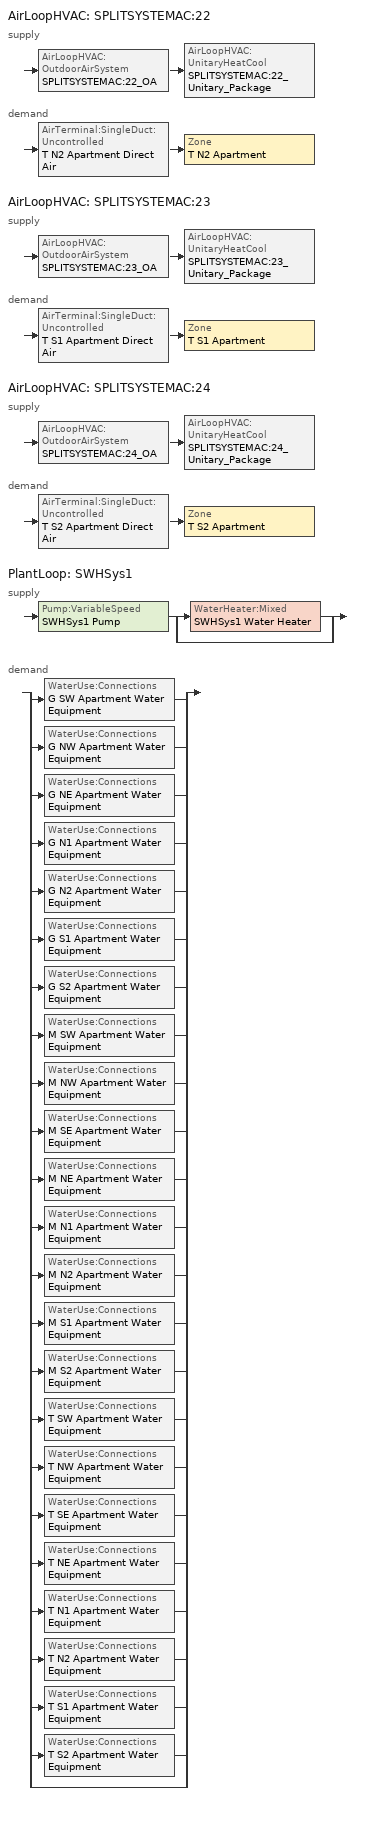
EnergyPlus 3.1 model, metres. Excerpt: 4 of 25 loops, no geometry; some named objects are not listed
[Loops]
AirLoopHVAC 'SPLITSYSTEMAC:22'
 supply: AirLoopHVAC:OutdoorAirSystem 'SPLITSYSTEMAC:22_OA' > AirLoopHVAC:UnitaryHeatCool 'SPLITSYSTEMAC:22_Unitary_Package'
 demand: AirTerminal:SingleDuct:Uncontrolled 'T N2 Apartment Direct Air' > Zone 'T N2 Apartment'
AirLoopHVAC 'SPLITSYSTEMAC:23'
 supply: AirLoopHVAC:OutdoorAirSystem 'SPLITSYSTEMAC:23_OA' > AirLoopHVAC:UnitaryHeatCool 'SPLITSYSTEMAC:23_Unitary_Package'
 demand: AirTerminal:SingleDuct:Uncontrolled 'T S1 Apartment Direct Air' > Zone 'T S1 Apartment'
AirLoopHVAC 'SPLITSYSTEMAC:24'
 supply: AirLoopHVAC:OutdoorAirSystem 'SPLITSYSTEMAC:24_OA' > AirLoopHVAC:UnitaryHeatCool 'SPLITSYSTEMAC:24_Unitary_Package'
 demand: AirTerminal:SingleDuct:Uncontrolled 'T S2 Apartment Direct Air' > Zone 'T S2 Apartment'
PlantLoop 'SWHSys1'
 supply: Pump:VariableSpeed 'SWHSys1 Pump' > split
  | WaterHeater:Mixed 'SWHSys1 Water Heater'
  | bypass
 demand: split
  | WaterUse:Connections 'G SW Apartment Water Equipment'
  | WaterUse:Connections 'G NW Apartment Water Equipment'
  | WaterUse:Connections 'G NE Apartment Water Equipment'
  | WaterUse:Connections 'G N1 Apartment Water Equipment'
  | WaterUse:Connections 'G N2 Apartment Water Equipment'
  | WaterUse:Connections 'G S1 Apartment Water Equipment'
  | WaterUse:Connections 'G S2 Apartment Water Equipment'
  | WaterUse:Connections 'M SW Apartment Water Equipment'
  | WaterUse:Connections 'M NW Apartment Water Equipment'
  | WaterUse:Connections 'M SE Apartment Water Equipment'
  | WaterUse:Connections 'M NE Apartment Water Equipment'
  | WaterUse:Connections 'M N1 Apartment Water Equipment'
  | WaterUse:Connections 'M N2 Apartment Water Equipment'
  | WaterUse:Connections 'M S1 Apartment Water Equipment'
  | WaterUse:Connections 'M S2 Apartment Water Equipment'
  | WaterUse:Connections 'T SW Apartment Water Equipment'
  | WaterUse:Connections 'T NW Apartment Water Equipment'
  | WaterUse:Connections 'T SE Apartment Water Equipment'
  | WaterUse:Connections 'T NE Apartment Water Equipment'
  | WaterUse:Connections 'T N1 Apartment Water Equipment'
  | WaterUse:Connections 'T N2 Apartment Water Equipment'
  | WaterUse:Connections 'T S1 Apartment Water Equipment'
  | WaterUse:Connections 'T S2 Apartment Water Equipment'
  | bypass
[ComponentCost:LineItem]
Name | Line Item Type | Item | Cost per Each | Quantity | Cost per Unit of Output Capacity
Infiltration:T N2 Apartment | General | T N2 Apartment | 1 | 0.0324
People:T N2 Apartment | General | T N2 Apartment | 1 | 2.5
LIGHTING EQUIP:T N2 Apartment | Lights | T N2 Apartment |  |  | 1
ElectricEquipment:T N2 Apartment:PlugMisc | General | T N2 Apartment | 1 | 0.4748
Infiltration:T S1 Apartment | General | T S1 Apartment | 1 | 0.0108
People:T S1 Apartment | General | T S1 Apartment | 1 | 2.5
LIGHTING EQUIP:T S1 Apartment | Lights | T S1 Apartment |  |  | 1
ElectricEquipment:T S1 Apartment:PlugMisc | General | T S1 Apartment | 1 | 0.4748
Infiltration:T S2 Apartment | General | T S2 Apartment | 1 | 0.0108
People:T S2 Apartment | General | T S2 Apartment | 1 | 2.5
LIGHTING EQUIP:T S2 Apartment | Lights | T S2 Apartment |  |  | 1
ElectricEquipment:T S2 Apartment:PlugMisc | General | T S2 Apartment | 1 | 0.4748
[Sizing:Zone] Zone Cooling Design Supply Air Temperature {C}=14; Zone Heating Design Supply Air Temperature {C}=40; Zone Cooling Design Supply Air Humidity Ratio {kg-H20/kg-air}=0.0085; Zone Heating Design Supply Air Humidity Ratio {kg-H20/kg-air}=0.008; Outdoor Air Method=Flow/Zone; Outside Air Flow per Zone Floor Area {(m3/s)/m2}=0; Outside Air Flow per Zone {m3/s}=0.110625; Cooling Design Air Flow Method {Flow/Zone | DesignDay | DesignDayWithLimit}=DesignDayWithLimit; Cooling Minimum Air Flow=0; Cooling Minimum Air Flow Fraction=0; Heating Design Air Flow Method {Flow/Zone | DesignDay}=DesignDay; Heating Design Air Flow Rate=0
T N2 Apartment; T S1 Apartment; T S2 Apartment
[ZoneControl:Thermostat] Control Type Schedule=Dual Zone Control Type Sched
Name | Zone | Control 1
T N2 Apartment Thermostat | T N2 Apartment | T N2 Apartment DualSPSched
T S1 Apartment Thermostat | T S1 Apartment | T S1 Apartment DualSPSched
T S2 Apartment Thermostat | T S2 Apartment | T S2 Apartment DualSPSched
[ThermostatSetpoint:DualSetpoint] Heating Setpoint Temperature Schedule=APT_HTGSETP_SCH; Cooling Setpoint Temperature Schedule=APT_CLGSETP_SCH
T N2 Apartment DualSPSched; T S1 Apartment DualSPSched; T S2 Apartment DualSPSched
[Zone equipment]
T N2 Apartment: T N2 Apartment Direct Air
T S1 Apartment: T S1 Apartment Direct Air
T S2 Apartment: T S2 Apartment Direct Air
[AirTerminal:SingleDuct:Uncontrolled] Availability Schedule=ALWAYS_ON; Maximum Air Flow Rate {m3/s}=AUTOSIZE
T N2 Apartment Direct Air; T S1 Apartment Direct Air; T S2 Apartment Direct Air
[SetpointManager:SingleZone:Reheat] Control Variable=Temperature; Minimum Supply Air Temperature C=10; Maximum Supply Air Temperature C=50
Name | Control Zone | Setpoint Node or NodeList
SupAirTemp MngrT N2 Apartment | T N2 Apartment | SPLITSYSTEMAC:22 Supply Equipment Outlet Node
SupAirTemp MngrT S1 Apartment | T S1 Apartment | SPLITSYSTEMAC:23 Supply Equipment Outlet Node
SupAirTemp MngrT S2 Apartment | T S2 Apartment | SPLITSYSTEMAC:24 Supply Equipment Outlet Node
[WaterUse:Connections]
Name | Water Use Equipment 1
G SW Apartment Water Equipment | G SW Apartment Water Equipment
G NW Apartment Water Equipment | G NW Apartment Water Equipment
G NE Apartment Water Equipment | G NE Apartment Water Equipment
G N1 Apartment Water Equipment | G N1 Apartment Water Equipment
G N2 Apartment Water Equipment | G N2 Apartment Water Equipment
G S1 Apartment Water Equipment | G S1 Apartment Water Equipment
G S2 Apartment Water Equipment | G S2 Apartment Water Equipment
M SW Apartment Water Equipment | M SW Apartment Water Equipment
M NW Apartment Water Equipment | M NW Apartment Water Equipment
M SE Apartment Water Equipment | M SE Apartment Water Equipment
M NE Apartment Water Equipment | M NE Apartment Water Equipment
M N1 Apartment Water Equipment | M N1 Apartment Water Equipment
M N2 Apartment Water Equipment | M N2 Apartment Water Equipment
M S1 Apartment Water Equipment | M S1 Apartment Water Equipment
M S2 Apartment Water Equipment | M S2 Apartment Water Equipment
T SW Apartment Water Equipment | T SW Apartment Water Equipment
T NW Apartment Water Equipment | T NW Apartment Water Equipment
T SE Apartment Water Equipment | T SE Apartment Water Equipment
T NE Apartment Water Equipment | T NE Apartment Water Equipment
T N1 Apartment Water Equipment | T N1 Apartment Water Equipment
T N2 Apartment Water Equipment | T N2 Apartment Water Equipment
T S1 Apartment Water Equipment | T S1 Apartment Water Equipment
T S2 Apartment Water Equipment | T S2 Apartment Water Equipment
[WaterUse:Equipment] Peak Flow Rate {m3/s}=3.65833e-06; Flow Rate Fraction Schedule=APT_DHW_SCH
Name | Target Temperature Schedule | Hot Water Supply Temperature Schedule Name  {C} | Zone | Sensible Fraction Schedule | Latent Fraction Schedule
G SW Apartment Water Equipment | G SW Apartment Water Equipment Temp Sched | G SW Apartment Water Equipment Hot Supply Temp Sched | G SW Apartment | G SW Apartment Water Equipment Sensible fract sched | G SW Apartment Water Equipment Latent fract sched
G NW Apartment Water Equipment | G NW Apartment Water Equipment Temp Sched | G NW Apartment Water Equipment Hot Supply Temp Sched | G NW Apartment | G NW Apartment Water Equipment Sensible fract sched | G NW Apartment Water Equipment Latent fract sched
G NE Apartment Water Equipment | G NE Apartment Water Equipment Temp Sched | G NE Apartment Water Equipment Hot Supply Temp Sched | G NE Apartment | G NE Apartment Water Equipment Sensible fract sched | G NE Apartment Water Equipment Latent fract sched
G N1 Apartment Water Equipment | G N1 Apartment Water Equipment Temp Sched | G N1 Apartment Water Equipment Hot Supply Temp Sched | G N1 Apartment | G N1 Apartment Water Equipment Sensible fract sched | G N1 Apartment Water Equipment Latent fract sched
G N2 Apartment Water Equipment | G N2 Apartment Water Equipment Temp Sched | G N2 Apartment Water Equipment Hot Supply Temp Sched | G N2 Apartment | G N2 Apartment Water Equipment Sensible fract sched | G N2 Apartment Water Equipment Latent fract sched
G S1 Apartment Water Equipment | G S1 Apartment Water Equipment Temp Sched | G S1 Apartment Water Equipment Hot Supply Temp Sched | G S1 Apartment | G S1 Apartment Water Equipment Sensible fract sched | G S1 Apartment Water Equipment Latent fract sched
G S2 Apartment Water Equipment | G S2 Apartment Water Equipment Temp Sched | G S2 Apartment Water Equipment Hot Supply Temp Sched | G S2 Apartment | G S2 Apartment Water Equipment Sensible fract sched | G S2 Apartment Water Equipment Latent fract sched
M SW Apartment Water Equipment | M SW Apartment Water Equipment Temp Sched | M SW Apartment Water Equipment Hot Supply Temp Sched | M SW Apartment | M SW Apartment Water Equipment Sensible fract sched | M SW Apartment Water Equipment Latent fract sched
M NW Apartment Water Equipment | M NW Apartment Water Equipment Temp Sched | M NW Apartment Water Equipment Hot Supply Temp Sched | M NW Apartment | M NW Apartment Water Equipment Sensible fract sched | M NW Apartment Water Equipment Latent fract sched
M SE Apartment Water Equipment | M SE Apartment Water Equipment Temp Sched | M SE Apartment Water Equipment Hot Supply Temp Sched | M SE Apartment | M SE Apartment Water Equipment Sensible fract sched | M SE Apartment Water Equipment Latent fract sched
M NE Apartment Water Equipment | M NE Apartment Water Equipment Temp Sched | M NE Apartment Water Equipment Hot Supply Temp Sched | M NE Apartment | M NE Apartment Water Equipment Sensible fract sched | M NE Apartment Water Equipment Latent fract sched
M N1 Apartment Water Equipment | M N1 Apartment Water Equipment Temp Sched | M N1 Apartment Water Equipment Hot Supply Temp Sched | M N1 Apartment | M N1 Apartment Water Equipment Sensible fract sched | M N1 Apartment Water Equipment Latent fract sched
M N2 Apartment Water Equipment | M N2 Apartment Water Equipment Temp Sched | M N2 Apartment Water Equipment Hot Supply Temp Sched | M N2 Apartment | M N2 Apartment Water Equipment Sensible fract sched | M N2 Apartment Water Equipment Latent fract sched
M S1 Apartment Water Equipment | M S1 Apartment Water Equipment Temp Sched | M S1 Apartment Water Equipment Hot Supply Temp Sched | M S1 Apartment | M S1 Apartment Water Equipment Sensible fract sched | M S1 Apartment Water Equipment Latent fract sched
M S2 Apartment Water Equipment | M S2 Apartment Water Equipment Temp Sched | M S2 Apartment Water Equipment Hot Supply Temp Sched | M S2 Apartment | M S2 Apartment Water Equipment Sensible fract sched | M S2 Apartment Water Equipment Latent fract sched
T SW Apartment Water Equipment | T SW Apartment Water Equipment Temp Sched | T SW Apartment Water Equipment Hot Supply Temp Sched | T SW Apartment | T SW Apartment Water Equipment Sensible fract sched | T SW Apartment Water Equipment Latent fract sched
T NW Apartment Water Equipment | T NW Apartment Water Equipment Temp Sched | T NW Apartment Water Equipment Hot Supply Temp Sched | T NW Apartment | T NW Apartment Water Equipment Sensible fract sched | T NW Apartment Water Equipment Latent fract sched
T SE Apartment Water Equipment | T SE Apartment Water Equipment Temp Sched | T SE Apartment Water Equipment Hot Supply Temp Sched | T SE Apartment | T SE Apartment Water Equipment Sensible fract sched | T SE Apartment Water Equipment Latent fract sched
T NE Apartment Water Equipment | T NE Apartment Water Equipment Temp Sched | T NE Apartment Water Equipment Hot Supply Temp Sched | T NE Apartment | T NE Apartment Water Equipment Sensible fract sched | T NE Apartment Water Equipment Latent fract sched
T N1 Apartment Water Equipment | T N1 Apartment Water Equipment Temp Sched | T N1 Apartment Water Equipment Hot Supply Temp Sched | T N1 Apartment | T N1 Apartment Water Equipment Sensible fract sched | T N1 Apartment Water Equipment Latent fract sched
T N2 Apartment Water Equipment | T N2 Apartment Water Equipment Temp Sched | T N2 Apartment Water Equipment Hot Supply Temp Sched | T N2 Apartment | T N2 Apartment Water Equipment Sensible fract sched | T N2 Apartment Water Equipment Latent fract sched
T S1 Apartment Water Equipment | T S1 Apartment Water Equipment Temp Sched | T S1 Apartment Water Equipment Hot Supply Temp Sched | T S1 Apartment | T S1 Apartment Water Equipment Sensible fract sched | T S1 Apartment Water Equipment Latent fract sched
T S2 Apartment Water Equipment | T S2 Apartment Water Equipment Temp Sched | T S2 Apartment Water Equipment Hot Supply Temp Sched | T S2 Apartment | T S2 Apartment Water Equipment Sensible fract sched | T S2 Apartment Water Equipment Latent fract sched
[AirLoopHVAC] Design Supply Air Flow Rate {m3/s}=AUTOSIZE
SPLITSYSTEMAC:22; SPLITSYSTEMAC:23; SPLITSYSTEMAC:24
[Sizing:System] Type Of Load To Size On {Sensible}=Sensible; Design Outdoor Air Flow Rate {m3/s}=AUTOSIZE; Minimum System Air Flow Ratio=1; Preheat Design Temperature {C}=7; Preheat Design Humidity Ratio {kg-H2O/kg-air}=0.008; Precool Design Temperature {C}=12.8; Precool Design Humidity Ratio {kg-H2O/kg-air}=0.008; Central Cooling Design Supply Air Temperature {C}=12.8; Central Heating Design Supply Air Temperature {C}=40; Sizing Option {Coincident | NonCoincident}=NonCoincident; 100% Outdoor Air in Cooling {Yes | No}=No; 100% Outdoor Air in Heating {Yes | No}=No; Central Cooling Design Supply Air Humidity Ratio {kg-H2O/kg-air}=0.0085; Central Heating Design Supply Air Humidity Ratio {kg-H2O/kg-air}=0.008; Cooling Design Air Flow Method=DesignDay; Cooling Design Air Flow Rate {m3/s}=0; Heating Design Air Flow Method=DesignDay; Heating Design Air Flow Rate {m3/s}=0
SPLITSYSTEMAC:22; SPLITSYSTEMAC:23; SPLITSYSTEMAC:24
[SetpointManager:MixedAir] Control Variable=Temperature
Name | Setpoint Node or NodeList
SPLITSYSTEMAC:22_OAMixed Air Temp Manager | SPLITSYSTEMAC:22_OA-SPLITSYSTEMAC:22_Unitary_PackageNode
SPLITSYSTEMAC:23_OAMixed Air Temp Manager | SPLITSYSTEMAC:23_OA-SPLITSYSTEMAC:23_Unitary_PackageNode
SPLITSYSTEMAC:24_OAMixed Air Temp Manager | SPLITSYSTEMAC:24_OA-SPLITSYSTEMAC:24_Unitary_PackageNode
[Controller:OutdoorAir] Minimum Outdoor Air Flow Rate {m3/s}=AUTOSIZE; Maximum Outdoor Air Flow Rate {m3/s}=AUTOSIZE; Economizer Control Type=NoEconomizer; Economizer Control Action Type=ModulateFlow; Economizer Maximum Limit Dry-Bulb Temperature {C}=28; Economizer Maximum Limit Enthalpy {J/kg}=64000; Economizer Minimum Limit Dry-Bulb Temperature {C}=0; Lockout Type=NoLockout; Minimum Limit Type=FixedMinimum; Minimum Outdoor Air Schedule=MinOA_Sched
SPLITSYSTEMAC:22_OA_Controller; SPLITSYSTEMAC:23_OA_Controller; SPLITSYSTEMAC:24_OA_Controller
[AirLoopHVAC:UnitaryHeatCool] Availability Schedule=ALWAYS_ON; Maximum Supply Air Temperature=AUTOSIZE; Supply Air Flow Rate During Cooling Operation=AUTOSIZE; Supply Air Flow Rate During Heating Operation=AUTOSIZE; Supply Air Flow Rate When No Cooling or Heating is Needed=AUTOSIZE; Fraction of Supply Air Flow That Goes Through the Controlling Zone=AUTOSIZE; Fan Placement=BlowThrough; Dehumidification Control Type=None
Name | Controlling Zone or Thermostat Location | Supply Fan | Heating Coil | Cooling Coil
SPLITSYSTEMAC:22_Unitary_Package | T N2 Apartment | SPLITSYSTEMAC:22_Unitary_Package_fan | SPLITSYSTEMAC:22_Unitary_Package_HeatCoil | SPLITSYSTEMAC:22_Unitary_Package_CoolCoil
SPLITSYSTEMAC:23_Unitary_Package | T S1 Apartment | SPLITSYSTEMAC:23_Unitary_Package_fan | SPLITSYSTEMAC:23_Unitary_Package_HeatCoil | SPLITSYSTEMAC:23_Unitary_Package_CoolCoil
SPLITSYSTEMAC:24_Unitary_Package | T S2 Apartment | SPLITSYSTEMAC:24_Unitary_Package_fan | SPLITSYSTEMAC:24_Unitary_Package_HeatCoil | SPLITSYSTEMAC:24_Unitary_Package_CoolCoil
[Fan:OnOff] Availability Schedule=HVACOperationSchd; Pressure Rise=622; Maximum Flow Rate=AUTOSIZE; Motor in Airstream Fraction=1
Name | Fan Efficiency | Motor Efficiency
SPLITSYSTEMAC:22_Unitary_Package_fan | 0.53625 | 0.825
SPLITSYSTEMAC:23_Unitary_Package_fan; SPLITSYSTEMAC:24_Unitary_Package_fan | 0.56875 | 0.875
[Coil:Heating:Gas] Availability Schedule=ALWAYS_ON; Gas Burner Efficiency=0.8; Nominal Capacity=AUTOSIZE
SPLITSYSTEMAC:22_Unitary_Package_HeatCoil; SPLITSYSTEMAC:23_Unitary_Package_HeatCoil; SPLITSYSTEMAC:24_Unitary_Package_HeatCoil
[Coil:Cooling:DX:SingleSpeed] Availability Schedule=ALWAYS_ON; Rated Total Cooling Capacity {W}=AUTOSIZE; Rated Sensible Heat Ratio=AUTOSIZE; Rated Air Flow Rate=AUTOSIZE; Supply Air Fan Operating Mode=CyclingFanAndCompressor
Name | Rated COP | Total Cooling Capacity Function of Temperature Curve | Total Cooling Capacity Function of Flow Fraction Curve | Energy Input Ratio Function of Temperature Curve | Energy Input Ratio Function of Flow Fraction Curve | Part Load Fraction Correlation Curve
SPLITSYSTEMAC:22_Unitary_Package_CoolCoil | 4.02708 | SPLITSYSTEMAC:22_Unitary_PackagecoolCapFT | SPLITSYSTEMAC:22_Unitary_PackagecoolFFF | SPLITSYSTEMAC:22_Unitary_PackagecoolEIRFT | SPLITSYSTEMAC:22_Unitary_PackagecoolEIRFFF | SPLITSYSTEMAC:22_Unitary_PackagecoolPLR
SPLITSYSTEMAC:23_Unitary_Package_CoolCoil | 3.86435 | SPLITSYSTEMAC:23_Unitary_PackagecoolCapFT | SPLITSYSTEMAC:23_Unitary_PackagecoolFFF | SPLITSYSTEMAC:23_Unitary_PackagecoolEIRFT | SPLITSYSTEMAC:23_Unitary_PackagecoolEIRFFF | SPLITSYSTEMAC:23_Unitary_PackagecoolPLR
SPLITSYSTEMAC:24_Unitary_Package_CoolCoil | 3.86907 | SPLITSYSTEMAC:24_Unitary_PackagecoolCapFT | SPLITSYSTEMAC:24_Unitary_PackagecoolFFF | SPLITSYSTEMAC:24_Unitary_PackagecoolEIRFT | SPLITSYSTEMAC:24_Unitary_PackagecoolEIRFFF | SPLITSYSTEMAC:24_Unitary_PackagecoolPLR
[PlantLoop]
SWHSys1: Fluid Type {WATER}=Water; Loop Equipment Operation Scheme=SWHSys1 Loop Operation Scheme List; Maximum Loop Temperature {C}=60; Minimum Loop Temperature {C}=10; Maximum Loop Flow Rate {m3/s}=AUTOSIZE; Minimum Loop Flow Rate {m3/s}=0; Loop Volume {m3}=AUTOSIZE; Load Distribution Scheme {OPTIMAL | SEQUENTIAL}=Optimal
[Sizing:Plant]
SWHSys1: Loop Type {COOLING | HEATING}=Heating; Design Loop Exit Temperature {C}=55; Design Loop Temperature Difference {C}=5
[SetpointManager:Scheduled]
SWHSys1 Loop Setpoint Manager: Control Variable {TEMP}=Temperature; Schedule=SWHSys1-Loop-Temp-Schedule; Setpoint Node=SWHSys1 Supply Outlet Node
[PlantEquipmentOperationSchemes]
SWHSys1 Loop Operation Scheme List: Control Scheme 1 Object Type {*******}=PlantEquipmentOperation:HeatingLoad; Control Scheme 1=SWHSys1 Operation Scheme; Control Scheme 1 Schedule=PlantOnSched
[PlantEquipmentOperation:HeatingLoad]
SWHSys1 Operation Scheme: Load Range 1 Lower Limit {W}=0; Load Range 1 Upper Limit {W}=1000000000000000; Priority Control 1 Equipment List=SWHSys1 Equipment List
[PlantEquipmentList]
SWHSys1 Equipment List: SWHSys1 Water Heater
[Pump:VariableSpeed]
SWHSys1 Pump: Rated Flow Rate {m3/s}=AUTOSIZE; Rated Pump Head {Pa} [179352 Pa = 60 ft]=0.01; Rated Power Consumption {W}=AUTOSIZE; Motor Efficiency=1; Fraction of Motor Inefficiencies to Fluid Stream=0; Coefficient 1 of the Part Load Performance Curve=0; Coefficient 2 of the Part Load Performance Curve=1; Coefficient 3 of the Part Load Performance Curve=0; Coefficient 4 of the Part Load Performance Curve=0; Minimum Flow Rate {m3/s}=0; Pump Control Type {Continuous | Intermittent}=Intermittent
[WaterHeater:Mixed]
SWHSys1 Water Heater: Tank Volume {m3}=0.003785; Setpoint Temperature Schedule=SWHSys1 Water Heater Setpoint Temperature Schedule Name; Maximum Temperature Limit {C}=82.2222; Heater Control Type {Cycle | Modulate}=Modulate; Heater Maximum Capacity {W}=211500; Heater Fuel Type=NATURALGAS; Heater Thermal Efficiency=0.8; Off Cycle Parasitic Fuel Consumption Rate {W}=2; Off Cycle Parasitic Fuel Type=NATURALGAS; Off Cycle Parasitic Heat Fraction To Tank=0.8; On Cycle Parasitic Fuel Type=NATURALGAS; Ambient Temperature Indicator {Schedule | Zone | Outdoors}=Schedule; Ambient Temperature Schedule=SWHSys1 Water Heater Ambient Temperature Schedule Name; Off Cycle Loss Coefficient to Ambient Temperature {W/K}=6; On Cycle Loss Coefficient to Ambient Temperature {W/K}=6; Use Side Effectiveness=1; Use Side Design Flow Rate=AUTOSIZE; Source Side Design Flow Rate=AUTOSIZE; Indirect Water Heater Recovery Time=1.5
[Schedule:Compact]
APT_HTGSETP_SCH: THROUGH: 12/31, FOR:AllDays, UNTIL: 24:00, 21.1
APT_CLGSETP_SCH: THROUGH: 12/31, FOR:AllDays, UNTIL: 24:00, 23.9
APT_DHW_SCH: THROUGH: 12/31, FOR: AllDays, UNTIL: 1:00, 0.08, UNTIL: 2:00, 0.04, UNTIL: 3:00, 0.01, UNTIL: 4:00, 0.01, UNTIL: 5:00, 0.04, UNTIL: 6:00, 0.27, UNTIL: 7:00, 0.94, UNTIL: 8:00, 1, UNTIL: 9:00, 0.96, UNTIL: 10:00, 0.84, UNTIL: 11:00, 0.76, UNTIL: 12:00, 0.61, UNTIL: 13:00, 0.53, UNTIL: 14:00, 0.47, UNTIL: 15:00, 0.41, UNTIL: 16:00, 0.47, UNTIL: 17:00, 0.55, UNTIL: 18:00, 0.73, UNTIL: 19:00, 0.86, UNTIL: 20:00, 0.82, UNTIL: 21:00, 0.75, UNTIL: 22:00, 0.61, UNTIL: 23:00, 0.53, UNTIL: 24:00, 0.29
ALWAYS_ON; HVACOperationSchd; MinOA_Sched; PlantOnSched: Through: 12/31, For: AllDays, Until: 24:00, 1
Dual Zone Control Type Sched: Through: 12/31, For: AllDays, Until: 24:00, 4
G SW Apartment Water Equipment Latent fract sched; G NW Apartment Water Equipment Latent fract sched; G NE Apartment Water Equipment Latent fract sched; G N1 Apartment Water Equipment Latent fract sched; G N2 Apartment Water Equipment Latent fract sched; G S1 Apartment Water Equipment Latent fract sched; G S2 Apartment Water Equipment Latent fract sched; M SW Apartment Water Equipment Latent fract sched; M NW Apartment Water Equipment Latent fract sched; M SE Apartment Water Equipment Latent fract sched; M NE Apartment Water Equipment Latent fract sched; M N1 Apartment Water Equipment Latent fract sched; M N2 Apartment Water Equipment Latent fract sched; M S1 Apartment Water Equipment Latent fract sched; M S2 Apartment Water Equipment Latent fract sched; T SW Apartment Water Equipment Latent fract sched; T NW Apartment Water Equipment Latent fract sched; T SE Apartment Water Equipment Latent fract sched; T NE Apartment Water Equipment Latent fract sched; T N1 Apartment Water Equipment Latent fract sched; T N2 Apartment Water Equipment Latent fract sched; T S1 Apartment Water Equipment Latent fract sched; T S2 Apartment Water Equipment Latent fract sched: Through: 12/31, For: AllDays, Until: 24:00, 0.05
G SW Apartment Water Equipment Sensible fract sched; G NW Apartment Water Equipment Sensible fract sched; G NE Apartment Water Equipment Sensible fract sched; G N1 Apartment Water Equipment Sensible fract sched; G N2 Apartment Water Equipment Sensible fract sched; G S1 Apartment Water Equipment Sensible fract sched; G S2 Apartment Water Equipment Sensible fract sched; M SW Apartment Water Equipment Sensible fract sched; M NW Apartment Water Equipment Sensible fract sched; M SE Apartment Water Equipment Sensible fract sched; M NE Apartment Water Equipment Sensible fract sched; M N1 Apartment Water Equipment Sensible fract sched; M N2 Apartment Water Equipment Sensible fract sched; M S1 Apartment Water Equipment Sensible fract sched; M S2 Apartment Water Equipment Sensible fract sched; T SW Apartment Water Equipment Sensible fract sched; T NW Apartment Water Equipment Sensible fract sched; T SE Apartment Water Equipment Sensible fract sched; T NE Apartment Water Equipment Sensible fract sched; T N1 Apartment Water Equipment Sensible fract sched; T N2 Apartment Water Equipment Sensible fract sched; T S1 Apartment Water Equipment Sensible fract sched; T S2 Apartment Water Equipment Sensible fract sched: Through: 12/31, For: AllDays, Until: 24:00, 0.2
G SW Apartment Water Equipment Temp Sched; G NW Apartment Water Equipment Temp Sched; G NE Apartment Water Equipment Temp Sched; G N1 Apartment Water Equipment Temp Sched; G N2 Apartment Water Equipment Temp Sched; G S1 Apartment Water Equipment Temp Sched; G S2 Apartment Water Equipment Temp Sched; M SW Apartment Water Equipment Temp Sched; M NW Apartment Water Equipment Temp Sched; M SE Apartment Water Equipment Temp Sched; M NE Apartment Water Equipment Temp Sched; M N1 Apartment Water Equipment Temp Sched; M N2 Apartment Water Equipment Temp Sched; M S1 Apartment Water Equipment Temp Sched; M S2 Apartment Water Equipment Temp Sched; T SW Apartment Water Equipment Temp Sched; T NW Apartment Water Equipment Temp Sched; T SE Apartment Water Equipment Temp Sched; T NE Apartment Water Equipment Temp Sched; T N1 Apartment Water Equipment Temp Sched; T N2 Apartment Water Equipment Temp Sched; T S1 Apartment Water Equipment Temp Sched; T S2 Apartment Water Equipment Temp Sched: Through: 12/31, For: AllDays, Until: 24:00, 48.9
G SW Apartment Water Equipment Hot Supply Temp Sched; G NW Apartment Water Equipment Hot Supply Temp Sched; G NE Apartment Water Equipment Hot Supply Temp Sched; G N1 Apartment Water Equipment Hot Supply Temp Sched; G N2 Apartment Water Equipment Hot Supply Temp Sched; G S1 Apartment Water Equipment Hot Supply Temp Sched; G S2 Apartment Water Equipment Hot Supply Temp Sched; M SW Apartment Water Equipment Hot Supply Temp Sched; M NW Apartment Water Equipment Hot Supply Temp Sched; M SE Apartment Water Equipment Hot Supply Temp Sched; M NE Apartment Water Equipment Hot Supply Temp Sched; M N1 Apartment Water Equipment Hot Supply Temp Sched; M N2 Apartment Water Equipment Hot Supply Temp Sched; M S1 Apartment Water Equipment Hot Supply Temp Sched; M S2 Apartment Water Equipment Hot Supply Temp Sched; T SW Apartment Water Equipment Hot Supply Temp Sched; T NW Apartment Water Equipment Hot Supply Temp Sched; T SE Apartment Water Equipment Hot Supply Temp Sched; T NE Apartment Water Equipment Hot Supply Temp Sched; T N1 Apartment Water Equipment Hot Supply Temp Sched; T N2 Apartment Water Equipment Hot Supply Temp Sched; T S1 Apartment Water Equipment Hot Supply Temp Sched; T S2 Apartment Water Equipment Hot Supply Temp Sched; SWHSys1-Loop-Temp-Schedule: Through: 12/31, For: AllDays, Until: 24:00, 55
SWHSys1 Water Heater Setpoint Temperature Schedule Name: Through: 12/31, For: AllDays, Until: 24:00, 60
SWHSys1 Water Heater Ambient Temperature Schedule Name: Through: 12/31, For: AllDays, Until: 24:00, 22
[Curve:Biquadratic] Minimum Value of x=12.77778; Maximum Value of x=23.88889; Minimum Value of y=21.11111; Maximum Value of y=46.11111
Name | Coefficient1 Constant | Coefficient2 x | Coefficient3 x**2 | Coefficient4 y | Coefficient5 y**2 | Coefficient6 x*y
SPLITSYSTEMAC:22_Unitary_PackagecoolCapFT; SPLITSYSTEMAC:23_Unitary_PackagecoolCapFT; SPLITSYSTEMAC:24_Unitary_PackagecoolCapFT | 0.766956 | 0.0107756 | -4.14703e-05 | 0.00134961 | -0.000261144 | 0.000457488
SPLITSYSTEMAC:22_Unitary_PackagecoolEIRFT; SPLITSYSTEMAC:23_Unitary_PackagecoolEIRFT; SPLITSYSTEMAC:24_Unitary_PackagecoolEIRFT | 0.297145 | 0.0430933 | -0.000748766 | 0.00597727 | 0.000482112 | -0.000956448
[Curve:Quadratic]
Name | Coefficient1 Constant | Coefficient2 x | Coefficient3 x**2 | Minimum Value of x | Maximum Value of x
SPLITSYSTEMAC:22_Unitary_PackagecoolFFF; SPLITSYSTEMAC:23_Unitary_PackagecoolFFF; SPLITSYSTEMAC:24_Unitary_PackagecoolFFF | 0.8 | 0.2 | 0 | 0.5 | 1.5
SPLITSYSTEMAC:22_Unitary_PackagecoolEIRFFF; SPLITSYSTEMAC:23_Unitary_PackagecoolEIRFFF; SPLITSYSTEMAC:24_Unitary_PackagecoolEIRFFF | 1.156 | -0.1816 | 0.0256 | 0.5 | 1.5
SPLITSYSTEMAC:22_Unitary_PackagecoolPLR; SPLITSYSTEMAC:23_Unitary_PackagecoolPLR; SPLITSYSTEMAC:24_Unitary_PackagecoolPLR | 0.75 | 0.25 | 0 | 0 | 1
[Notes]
Benchmarks for Commercial Buildings. Washington, DC: U.S. Department of Energy,
Energy Efficiency and Renewable Energy, Office of Building Technologies.
Start SimMetaData
WeatherFileName=USA_NV_Las.Vegas_TMY2.epw
RoofConstruction=Insulation Entirely Above Deck
ExtWallConstruction=Steel-Framed
End SimMetaData
US National Holidays
